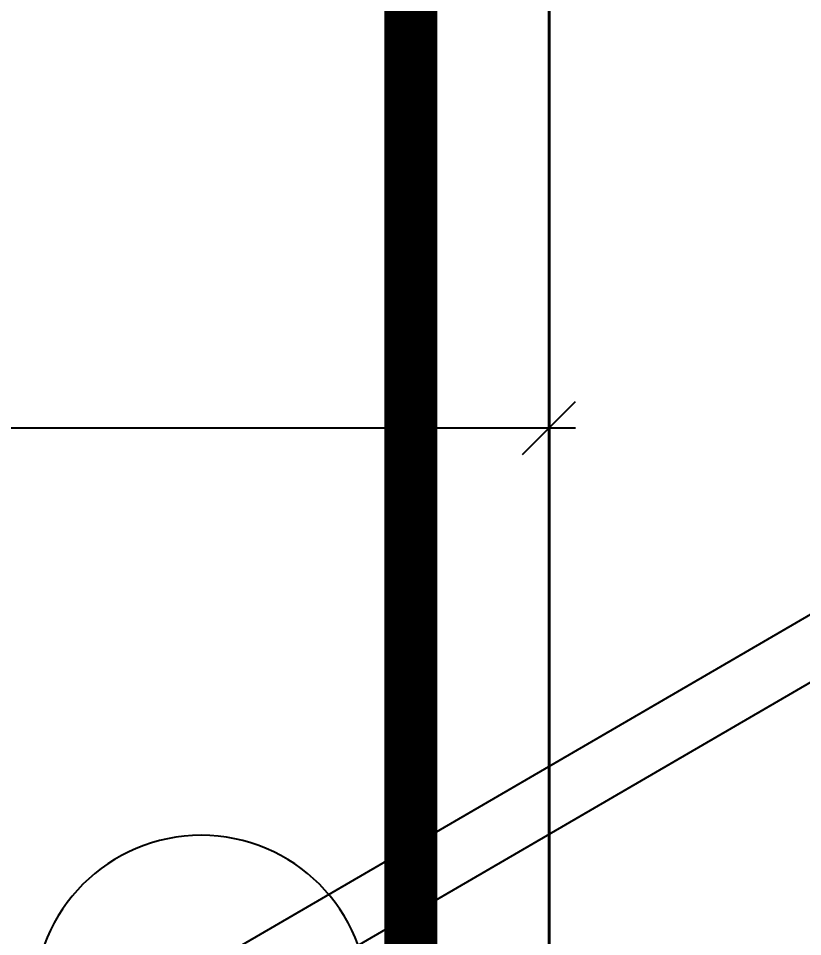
# Model space of a CAD drawing. Header units: inches. Extents: x 4017 to 5703, y -944 to 2840.
# Drawn here: x 4228.38 to 4243.15, y 1809.94 to 1827.23 of the extents above; entities that cross this region are included whole.
import ezdxf

# ---------------------------------------------------------------- set-up
doc = ezdxf.new("R2010")
doc.units = ezdxf.units.IN
doc.header["$MEASUREMENT"] = 0
doc.linetypes.add('ELGO_LTYPE0', pattern=[0])
doc.linetypes.add('LÍNEAS_OCULTAS', pattern=[9.525, 6.35, -3.175])
doc.layers.get('0').update_dxf_attribs({"color": 5})
doc.layers.get('DEFPOINTS').update_dxf_attribs({"color": 254})
doc.layers.add('1 - bed panels', color=170, linetype='Continuous', lineweight=9)
for name, color, linetype in [('A-dim-work', 8, 'Continuous'), ('INST - Hidden Light', 30, 'LÍNEAS_OCULTAS'), ('MEBEL', 1, 'Continuous')]:
    doc.layers.add(name, color=color, linetype=linetype)
doc.styles.add('hebtovna', font='hebtovna.shx', dxfattribs={"width": 0.7})
doc.dimstyles.new('Copy of gl-D10', dxfattribs={"dimtxt": 2, "dimasz": 1, "dimexe": 1, "dimexo": 1, "dimgap": 1, "dimtad": 0, "dimdec": 1, "dimzin": 0, "dimdsep": 46, "dimtxsty": 'hebtovna', "dimblk": 'OBLIQUE', "dimblk1": 'OBLIQUE', "dimblk2": 'OBLIQUE', "dimcen": 0, "dimdle": 0.5, "dimclrd": 256, "dimclre": 256, "dimclrt": 256, "dimadec": 0, "dimazin": 0, "dimtfac": 0.05, "dimtdec": 1, "dimtix": 1, "dimtmove": 2, "dimatfit": 0, "dimfxl": 1, "dimfxlon": 1, "dimtvp": 0.75, "dimtolj": 1, "dimtzin": 0, "dimarcsym": 0})

# ---------------------------------------------------------------- blocks, each defined once
blk = doc.blocks.new('e_22')
at = {"color": 0, "linetype": 'ELGO_LTYPE0'}
for p, q in [((-27.06442, 9.829806), (-214.67421, 334.816026)), ((-224.268342, 329.27618), (-36.658574, 4.289912))]:
    blk.add_line(p, q, dxfattribs=at)
blk.add_circle((-31.861496, 7.05986), 31.492721, dxfattribs=at)
blk = doc.blocks.new('bed panel')
at = {"layer": '1 - bed panels', "true_color": 0xc2c2c2}
h = blk.add_hatch(dxfattribs=at)
h.set_pattern_fill('LINE', color=9, scale=1.575, angle=-90)
h.set_pattern_definition([(270, (-6928.7526, -5114.3626), (5.000625, -2e-15), [])])
edge = h.paths.add_edge_path()
edge.add_line((1.199, 0), (6.09, 0))
edge.add_line((6.09, 0), (6.09, 10.664))
edge.add_line((6.09, 10.664), (8.499, 13.096))
edge.add_line((8.499, 13.096), (29.73, 13.096))
edge.add_line((29.73, 13.096), (27.73, 15.096))
edge.add_line((27.73, 15.096), (27.739, 20.453))
edge.add_line((27.739, 20.453), (29.73, 23.096))
edge.add_line((29.73, 23.096), (75.185, 23.096))
edge.add_line((75.185, 23.096), (77.185, 21.096))
edge.add_line((77.185, 21.096), (77.185, 15.096))
edge.add_line((77.185, 15.096), (75.185, 13.096))
edge.add_line((75.185, 13.096), (95.687, 13.096))
edge.add_line((95.687, 13.096), (97.687, 11.096))
edge.add_line((97.687, 11.096), (97.687, 0))
edge.add_line((97.687, 0), (102.004, 0))
edge.add_line((102.004, 0), (102.004, 101.798))
edge.add_line((102.004, 101.798), (1.2, 101.799))
edge.add_line((1.2, 101.799), (1.341, 0.002))
at = {"layer": '1 - bed panels'}
blk.add_line((102.204, 101.798), (102.204, 0), dxfattribs=at)
blk = doc.blocks.new('_Oblique')
at = {"color": 0, "linetype": 'ByBlock', "lineweight": -2}
blk.add_line((-0.5, -0.5), (0.5, 0.5), dxfattribs=at)
blk = doc.blocks.new('*D240')
at = {"layer": 'A-dim-work', "color": 6, "lineweight": -2, "ltscale": 0.0005, "transparency": 16777216}
for p, q in [((4183.37, 1820.521), (4183.37, 1818.521)), ((4238.37, 1819.521), (4238.37, 1820.521)), ((4182.87, 1819.521), (4238.87, 1819.521))]:
    blk.add_line(p, q, dxfattribs=at)
at = {"layer": 'DEFPOINTS', "color": 0, "ltscale": 0.0005, "transparency": 16777216}
for p in [(4183.37, 1821.554), (4238.37, 1819.521), (4238.37, 1819.521)]:
    blk.add_point(p, dxfattribs=at)
at = {"layer": 'A-dim-work', "color": 6, "lineweight": -2, "ltscale": 0.0005, "transparency": 16777216, "rotation": 180}
blk.add_blockref('_Oblique', (4183.37, 1819.521), dxfattribs=at)
at = {"layer": 'A-dim-work', "color": 6, "lineweight": -2, "ltscale": 0.0005, "transparency": 16777216}
blk.add_blockref('_Oblique', (4238.37, 1819.521), dxfattribs=at)
at = {"layer": 'A-dim-work', "color": 6, "ltscale": 0.0005, "transparency": 16777216, "insert": (4210.87, 1821.771), "char_height": 3, "attachment_point": 5, "style": 'hebtovna'}
blk.add_mtext('\\A1;55.0', dxfattribs=at)
blk = doc.blocks.new('carpentry2')
at = {"layer": '1 - bed panels', "color": 9, "true_color": 0xc2c2c2}
blk.add_lwpolyline([(-251.8, 250.001), (-198.6, 250.001), (-198.6, 188.8)], dxfattribs=at)

msp = doc.modelspace()

# ---------------------------------------------------------------- linework, layer by layer
at = {"layer": 'A-dim-work', "color": 6, "lineweight": 40, "ltscale": 20}
msp.add_lwpolyline([(4238.37, 1731.299), (4238.37, 1834.297)], dxfattribs=at)
at = {"layer": 'INST - Hidden Light'}
msp.add_lwpolyline([(4235.765, 1586.095, 1, 1, 0), (4235.765, 1833.496, 2, 2, 0)], format="xyseb", dxfattribs=at)

# ---------------------------------------------------------------- block references
msp.add_blockref('carpentry2', (4436.97, 1584.318))
at = {"layer": 'A-dim-work', "xscale": -1}
msp.add_blockref('bed panel', (4340.574, 1731.299), dxfattribs=at)
at = {"layer": 'MEBEL', "xscale": -0.1, "yscale": 0.09999999999999999, "zscale": 0.1, "rotation": 330.1726639629944}
msp.add_blockref('e_22', (4228.703, 1809.676), dxfattribs=at)

# ---------------------------------------------------------------- dimensions: what is measured, and where the dimension line sits
at = {"layer": 'A-dim-work', "ltscale": 0.0005}
dim = msp.add_linear_dim(base=(4238.37, 1819.521), p1=(4183.37, 1821.554), p2=(4238.37, 1819.521), dimstyle='Copy of gl-D10', override={"dimtxt": 3, "dimclrd": 6, "dimclre": 6, "dimclrt": 6}, dxfattribs=at)
dim.commit()
dim.dimension.update_dxf_attribs({"geometry": '*D240', "text_midpoint": (4210.87, 1821.771)})

doc.saveas('drawing.dxf')
